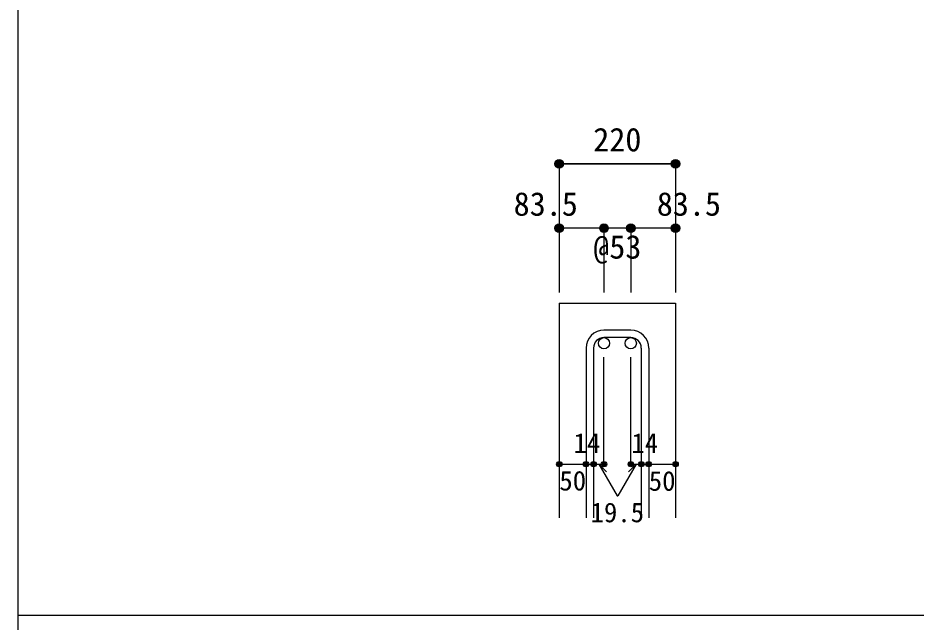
# Model space of a CAD drawing. Units: millimetres at full size, sheet at 1:20; details may follow other scales. Extents: x -3982 to 3969, y -2797 to 2801.
# Drawn here: x -3982 to -2307, y -10 to 1116 of the extents above; entities that cross this region are included whole.
import ezdxf
from ezdxf.enums import TextEntityAlignment as Align

# ---------------------------------------------------------------- set-up
doc = ezdxf.new("R2010")
doc.units = ezdxf.units.MM
doc.header["$LTSCALE"] = 20
doc.header["$PDMODE"] = 32
doc.header["$PDSIZE"] = 10
for name, color, linetype in [('6-1_躯体線', 2, 'Continuous'), ('6-5_梁主筋', 7, 'Continuous'), ('6-6_S.T.P.', 7, 'Continuous'), ('6-D_寸法', 4, 'Continuous'), ('F-0_枠', 6, 'Continuous')]:
    doc.layers.add(name, color=color, linetype=linetype)
doc.styles.add('ＭＳ ゴシック', font='')
doc.styles.get('ＭＳ ゴシック').set_extended_font_data('MS Gothic')

msp = doc.modelspace()

# ---------------------------------------------------------------- linework, layer by layer
at = {"layer": '6-1_躯体線'}
for p, q in [((-2972.37, 584.12), (-2972.37, 184.12)), ((-2972.37, 584.12), (-2755.37, 584.12)), ((-2755.37, 584.12), (-2755.37, 184.12))]:
    msp.add_line(p, q, dxfattribs=at)
at = {"layer": '6-5_梁主筋', "color": 3}
for centre in [(-2888.87, 509.62), (-2838.87, 509.62)]:
    msp.add_circle(centre, 10.5, dxfattribs=at)
at = {"layer": '6-6_S.T.P.'}
for p, q in [((-2838.87, 534.12), (-2888.87, 534.12)), ((-2838.87, 520.12), (-2888.87, 520.12)), ((-2922.37, 500.62), (-2922.37, 184.12)), ((-2908.37, 500.62), (-2908.37, 184.12)), ((-2819.37, 500.62), (-2819.37, 184.12)), ((-2805.37, 500.62), (-2805.37, 184.12))]:
    msp.add_line(p, q, dxfattribs=at)
for centre, radius, start, end in [((-2888.87, 500.62), 33.5, 90, 180), ((-2888.87, 500.62), 19.5, 90, 180), ((-2838.87, 500.62), 33.5, 0, 90), ((-2838.87, 500.62), 19.5, 0, 90)]:
    msp.add_arc(centre, radius, start, end, dxfattribs=at)
at = {"layer": '6-D_寸法'}
for p, q in [((-2972.37, 844.12), (-2972.37, 724.12)), ((-2755.37, 844.12), (-2972.37, 844.12)), ((-2972.37, 844.12), (-2755.37, 844.12)), ((-2755.37, 844.12), (-2755.37, 724.12)), ((-2972.37, 724.12), (-2972.37, 604.12)), ((-2838.87, 724.12), (-2972.37, 724.12)), ((-2888.87, 724.12), (-2888.87, 604.12)), ((-2838.87, 724.12), (-2838.87, 604.12)), ((-2755.37, 724.12), (-2830.62, 724.12)), ((-2755.37, 724.12), (-2755.37, 604.12)), ((-2888.87, 284.12), (-2888.87, 483.45)), ((-2838.87, 284.12), (-2838.87, 483.45)), ((-2972.37, 284.12), (-2922.37, 284.12)), ((-2922.37, 284.12), (-2888.87, 284.12)), ((-2898.62, 284.12), (-2884.48, 269.98)), ((-2898.62, 284.12), (-2864.39, 224.85)), ((-2829.12, 284.12), (-2863.34, 224.85)), ((-2829.12, 284.12), (-2843.26, 269.98)), ((-2838.87, 284.12), (-2755.37, 284.12)), ((-2819.37, 284.12), (-2805.37, 284.12)), ((-2864.39, 224.85), (-2863.34, 224.85))]:
    msp.add_line(p, q, dxfattribs=at)
for centre, radius in [((-2972.37, 844.12), 8), ((-2972.37, 844.12), 7.2), ((-2972.37, 844.12), 6.4), ((-2972.37, 844.12), 5.6), ((-2972.37, 844.12), 4.8), ((-2972.37, 844.12), 4), ((-2972.37, 844.12), 3.2), ((-2972.37, 844.12), 2.4), ((-2972.37, 844.12), 1.6), ((-2972.37, 844.12), 0.8), ((-2755.37, 844.12), 8), ((-2755.37, 844.12), 7.2), ((-2755.37, 844.12), 6.4), ((-2755.37, 844.12), 5.6), ((-2755.37, 844.12), 4.8), ((-2755.37, 844.12), 4), ((-2755.37, 844.12), 3.2), ((-2755.37, 844.12), 2.4), ((-2755.37, 844.12), 1.6), ((-2755.37, 844.12), 0.8), ((-2972.37, 724.12), 8), ((-2972.37, 724.12), 7.2), ((-2972.37, 724.12), 6.4), ((-2972.37, 724.12), 5.6), ((-2972.37, 724.12), 4.8), ((-2972.37, 724.12), 4), ((-2972.37, 724.12), 3.2), ((-2972.37, 724.12), 2.4), ((-2972.37, 724.12), 1.6), ((-2972.37, 724.12), 0.8), ((-2888.87, 724.12), 8), ((-2888.87, 724.12), 7.2), ((-2888.87, 724.12), 6.4), ((-2888.87, 724.12), 5.6), ((-2888.87, 724.12), 4.8), ((-2888.87, 724.12), 4), ((-2888.87, 724.12), 3.2), ((-2888.87, 724.12), 2.4), ((-2888.87, 724.12), 1.6), ((-2888.87, 724.12), 0.8), ((-2838.87, 724.12), 8), ((-2838.87, 724.12), 7.2), ((-2838.87, 724.12), 6.4), ((-2838.87, 724.12), 5.6), ((-2838.87, 724.12), 4.8), ((-2838.87, 724.12), 4), ((-2838.87, 724.12), 3.2), ((-2838.87, 724.12), 2.4), ((-2838.87, 724.12), 1.6), ((-2838.87, 724.12), 0.8), ((-2755.37, 724.12), 8), ((-2755.37, 724.12), 7.2), ((-2755.37, 724.12), 6.4), ((-2755.37, 724.12), 5.6), ((-2755.37, 724.12), 4.8), ((-2755.37, 724.12), 4), ((-2755.37, 724.12), 3.2), ((-2755.37, 724.12), 2.4), ((-2755.37, 724.12), 1.6), ((-2755.37, 724.12), 0.8), ((-2972.37, 284.12), 4), ((-2972.37, 284.12), 3.6), ((-2972.37, 284.12), 3.2), ((-2972.37, 284.12), 2.8), ((-2972.37, 284.12), 2.4), ((-2972.37, 284.12), 2), ((-2972.37, 284.12), 1.6), ((-2972.37, 284.12), 1.2), ((-2972.37, 284.12), 0.8), ((-2922.37, 284.12), 4), ((-2922.37, 284.12), 3.6), ((-2922.37, 284.12), 3.2), ((-2922.37, 284.12), 2.8), ((-2922.37, 284.12), 2.4), ((-2922.37, 284.12), 2), ((-2922.37, 284.12), 1.6), ((-2922.37, 284.12), 1.2), ((-2922.37, 284.12), 0.8), ((-2908.37, 284.12), 4), ((-2908.37, 284.12), 3.6), ((-2908.37, 284.12), 3.2), ((-2908.37, 284.12), 2.8), ((-2908.37, 284.12), 2.4), ((-2908.37, 284.12), 2), ((-2908.37, 284.12), 1.6), ((-2908.37, 284.12), 1.2), ((-2908.37, 284.12), 0.8), ((-2888.87, 284.12), 4), ((-2888.87, 284.12), 3.6), ((-2888.87, 284.12), 3.2), ((-2888.87, 284.12), 2.8), ((-2888.87, 284.12), 2.4), ((-2888.87, 284.12), 2), ((-2888.87, 284.12), 1.6), ((-2888.87, 284.12), 1.2), ((-2888.87, 284.12), 0.8), ((-2838.87, 284.12), 4), ((-2838.87, 284.12), 3.6), ((-2838.87, 284.12), 3.2), ((-2838.87, 284.12), 2.8), ((-2838.87, 284.12), 2.4), ((-2838.87, 284.12), 2), ((-2838.87, 284.12), 1.6), ((-2838.87, 284.12), 1.2), ((-2838.87, 284.12), 0.8), ((-2819.37, 284.12), 4), ((-2819.37, 284.12), 3.6), ((-2819.37, 284.12), 3.2), ((-2819.37, 284.12), 2.8), ((-2819.37, 284.12), 2.4), ((-2819.37, 284.12), 2), ((-2819.37, 284.12), 1.6), ((-2819.37, 284.12), 1.2), ((-2819.37, 284.12), 0.8), ((-2805.37, 284.12), 4), ((-2805.37, 284.12), 3.6), ((-2805.37, 284.12), 3.2), ((-2805.37, 284.12), 2.8), ((-2805.37, 284.12), 2.4), ((-2805.37, 284.12), 2), ((-2805.37, 284.12), 1.6), ((-2805.37, 284.12), 1.2), ((-2805.37, 284.12), 0.8), ((-2755.37, 284.12), 4), ((-2755.37, 284.12), 3.6), ((-2755.37, 284.12), 3.2), ((-2755.37, 284.12), 2.8), ((-2755.37, 284.12), 2.4), ((-2755.37, 284.12), 2), ((-2755.37, 284.12), 1.6), ((-2755.37, 284.12), 1.2), ((-2755.37, 284.12), 0.8), ((-2972.37, 284.12), 0.4), ((-2922.37, 284.12), 0.4), ((-2908.37, 284.12), 0.4), ((-2888.87, 284.12), 0.4), ((-2838.87, 284.12), 0.4), ((-2819.37, 284.12), 0.4), ((-2805.37, 284.12), 0.4), ((-2755.37, 284.12), 0.4)]:
    msp.add_circle(centre, radius, dxfattribs=at)
at = {"layer": '6-D_寸法', "color": 7}
for p in [(-2972.37, 844.12), (-2755.37, 844.12), (-2972.37, 724.12), (-2888.87, 724.12), (-2838.87, 724.12), (-2755.37, 724.12), (-2972.37, 284.12), (-2922.37, 284.12), (-2908.37, 284.12), (-2888.87, 284.12), (-2838.87, 284.12), (-2819.37, 284.12), (-2805.37, 284.12), (-2755.37, 284.12)]:
    msp.add_point(p, dxfattribs=at)
at = {"layer": 'F-0_枠'}
msp.add_line((-3981.92, 2800.77), (-3981.92, -2796.83), dxfattribs=at)
at = {"layer": 'F-0_枠', "color": 2}
msp.add_line((2482.4, 1.97), (-3981.92, 1.97), dxfattribs=at)

# ---------------------------------------------------------------- texts
at = {"layer": '6-5_梁主筋', "color": 4, "style": 'ＭＳ ゴシック'}
msp.add_text('@53', height=43.99, dxfattribs=at).set_placement((-2908.87, 654.12), align=Align.BOTTOM_LEFT)
at = {"layer": '6-D_寸法', "style": 'ＭＳ ゴシック'}
for s, height, p in [('220', 43.99, (-2908.87, 854.12)), ('83.5', 43.99, (-3057.37, 734.12)), ('83.5', 43.99, (-2790.37, 734.12)), ('14', 36.66, (-2945.68, 294.2)), ('14', 36.66, (-2837.76, 294.12)), ('50', 36.66, (-2972.11, 224.03)), ('50', 36.66, (-2805.37, 223.57)), ('19.5', 36.66, (-2913.87, 164.85))]:
    msp.add_text(s, height=height, dxfattribs=at).set_placement(p, align=Align.BOTTOM_LEFT)

doc.saveas('drawing.dxf')
